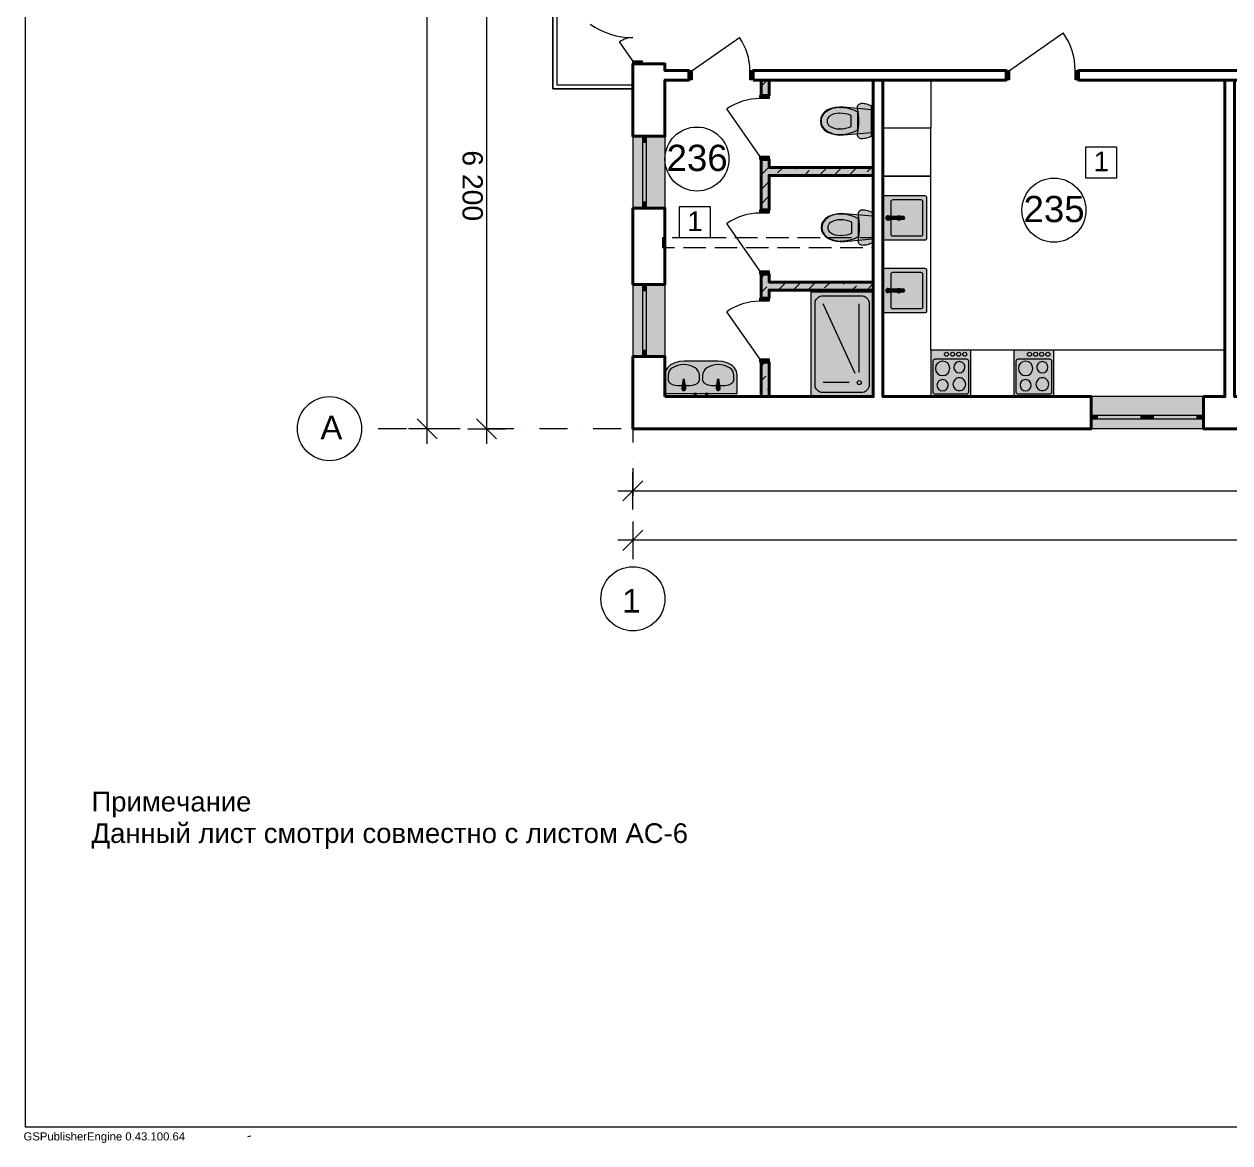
# Model space of a CAD drawing. Header units: millimetres. Extents: x 1372 to 666090, y 1285 to 31551.
# Drawn here: x 221394 to 236444, y 2954 to 16915 of the extents above; entities that cross this region are included whole.
import ezdxf

# ---------------------------------------------------------------- set-up
doc = ezdxf.new("R2010")
doc.units = ezdxf.units.MM
for name, color, linetype in [('PDF _2D-чертеж - Общий', 7, 'Continuous'), ('PDF _Аннотация - Общий', 7, 'Continuous'), ('PDF _Геометрия', 7, 'Continuous'), ('PDF _Интерьер - Мебель', 7, 'Continuous'), ('PDF _Конструктив - Стены Несущие', 7, 'Continuous'), ('PDF _Размер - Общий', 7, 'Continuous'), ('PDF _Слой ArchiCAD', 7, 'Continuous'), ('PDF _Текст', 7, 'Continuous')]:
    doc.layers.add(name, color=color, linetype=linetype)
doc.styles.add('PDF Arial', font='arial.ttf')

msp = doc.modelspace()

# ---------------------------------------------------------------- hatches: boundary and pattern name
at = {"layer": 'PDF _Интерьер - Мебель', "true_color": 0xffffff, "transparency": 33554559}
for points in [[(231519.4, 15875.2), (231570.7, 15880.7), (231622.4, 15879.1), (231972.8, 15846.8), (231972.8, 15564.8), (231622.4, 15532.4), (231570.7, 15530.9), (231519.4, 15536.4), (231469.6, 15548.8), (231422.7, 15567.8), (231385.5, 15593.4), (231357, 15626.4), (231339, 15664.7), (231332.8, 15705.8), (231339, 15746.8), (231357, 15785.1), (231385.5, 15818.2), (231422.7, 15843.8), (231469.6, 15862.8)], [(231972.8, 15892.6), (231972.8, 15519), (231957.7, 15511.9), (231942.2, 15505.7), (231926.4, 15500.4), (231910.4, 15496.1), (231894, 15492.7), (231877.6, 15490.2), (231861, 15488.8), (231844.3, 15488.3), (231832.8, 15489.6), (231821.8, 15493.4), (231811.9, 15499.5), (231803.6, 15507.6), (231797.3, 15517.3), (231793.3, 15528.2), (231791.8, 15539.7), (231792.8, 15551.3), (231799.6, 15589.6), (231804.5, 15628.1), (231807.4, 15666.9), (231808.4, 15705.8), (231807.4, 15744.7), (231804.5, 15783.4), (231799.6, 15822), (231792.8, 15860.3), (231791.8, 15871.8), (231793.3, 15883.4), (231797.3, 15894.2), (231803.6, 15904), (231811.9, 15912.1), (231821.8, 15918.2), (231832.8, 15922), (231844.3, 15923.3), (231861, 15922.8), (231877.6, 15921.3), (231894, 15918.9), (231910.4, 15915.5), (231926.4, 15911.1), (231942.2, 15905.9), (231957.7, 15899.7)], [(232112.8, 14242), (232112.8, 14752), (232118.6, 14766.1), (232132.8, 14772), (232642.8, 14772), (232656.9, 14766.1), (232662.8, 14752), (232662.8, 14242), (232656.9, 14227.8), (232642.8, 14222), (232132.8, 14222), (232118.6, 14227.8)], [(231529.4, 14545.6), (231580.7, 14551.1), (231632.4, 14549.5), (231982.8, 14517.1), (231982.8, 14235.2), (231632.4, 14202.8), (231580.7, 14201.3), (231529.4, 14206.7), (231479.6, 14219.2), (231432.7, 14238.2), (231395.5, 14263.8), (231367, 14296.8), (231349, 14335.1), (231342.8, 14376.2), (231349, 14417.2), (231367, 14455.5), (231395.5, 14488.6), (231432.7, 14514.2), (231479.6, 14533.2)], [(231982.8, 14562.9), (231982.8, 14189.4), (231967.7, 14182.3), (231952.2, 14176.1), (231936.4, 14170.8), (231920.4, 14166.5), (231904, 14163.1), (231887.6, 14160.6), (231871, 14159.2), (231854.3, 14158.7), (231842.8, 14160), (231831.8, 14163.7), (231821.9, 14169.8), (231813.6, 14178), (231807.3, 14187.7), (231803.3, 14198.6), (231801.8, 14210.1), (231802.8, 14221.7), (231809.6, 14260), (231814.5, 14298.5), (231817.4, 14337.3), (231818.4, 14376.2), (231817.4, 14415), (231814.5, 14453.8), (231809.6, 14492.4), (231802.8, 14530.7), (231801.8, 14542.2), (231803.3, 14553.7), (231807.3, 14564.6), (231813.6, 14574.4), (231821.9, 14582.5), (231831.8, 14588.6), (231842.8, 14592.4), (231854.3, 14593.7), (231871, 14593.2), (231887.6, 14591.7), (231904, 14589.3), (231920.4, 14585.9), (231936.4, 14581.5), (231952.2, 14576.2), (231967.7, 14570)], [(232180.8, 14523), (232239.6, 14506.8), (232245.5, 14503.4), (232247.8, 14497), (232245.5, 14490.6), (232239.6, 14487.1), (232180.8, 14471), (232159.2, 14476.7), (232149.8, 14497), (232159.2, 14517.2)], [(232217.2, 14513), (232375.8, 14513), (232380.1, 14511.4), (232385.8, 14497), (232380.1, 14482.7), (232375.8, 14481.1), (232217.6, 14481.1), (232239.6, 14487.1), (232245.5, 14490.6), (232247.8, 14497), (232245.5, 14503.4), (232239.6, 14506.8)], [(232112.8, 13335.2), (232112.8, 13845.2), (232118.6, 13859.4), (232132.8, 13865.2), (232642.8, 13865.2), (232656.9, 13859.4), (232662.8, 13845.2), (232662.8, 13335.2), (232656.9, 13321.1), (232642.8, 13315.2), (232132.8, 13315.2), (232118.6, 13321.1)], [(232180.8, 13616.2), (232239.6, 13600.1), (232245.5, 13596.6), (232247.8, 13590.2), (232245.5, 13583.8), (232239.6, 13580.4), (232180.8, 13564.2), (232159.2, 13570), (232149.8, 13590.2), (232159.2, 13610.4)], [(232217.2, 13606.2), (232375.8, 13606.2), (232380.1, 13604.6), (232385.8, 13590.3), (232380.1, 13575.9), (232375.8, 13574.3), (232217.6, 13574.3), (232239.6, 13580.4), (232245.5, 13583.8), (232247.8, 13590.2), (232245.5, 13596.6), (232239.6, 13600.1)], [(230292.8, 12532.2), (230292.8, 12304.6), (229392.8, 12304.6), (229392.8, 12532.2), (229392.8, 12532.2), (229395, 12557.9), (229401.4, 12582.8), (229411.8, 12606.4), (229426, 12627.8), (229443.6, 12646.5), (229464, 12661.9), (229464, 12661.9), (229517.3, 12688.9), (229574.6, 12705.4), (229633.8, 12711), (230051.7, 12711), (230051.7, 12711), (230111, 12705.4), (230168.2, 12688.9), (230221.5, 12661.9), (230221.5, 12661.9), (230242, 12646.5), (230259.5, 12627.8), (230273.8, 12606.4), (230284.2, 12582.9), (230290.6, 12557.9)], [(229602.8, 12367.5), (229606.8, 12409.5), (229610.1, 12419), (229616.7, 12471.9), (229620.4, 12478.9), (229627.8, 12481.7), (229635.2, 12478.9), (229638.9, 12471.9), (229645.6, 12419), (229648.8, 12409.5), (229652.8, 12367.5), (229645.5, 12349.8), (229627.8, 12342.5), (229610.2, 12349.8)], [(230032.7, 12367.5), (230036.7, 12409.5), (230040, 12419), (230046.6, 12471.9), (230050.3, 12478.9), (230057.7, 12481.7), (230065.1, 12478.9), (230068.8, 12471.9), (230075.5, 12419), (230078.7, 12409.5), (230082.7, 12367.5), (230075.4, 12349.8), (230057.7, 12342.5), (230040, 12349.8)]]:
    msp.add_hatch(color=7, dxfattribs=at).paths.add_polyline_path(points)
at = {"layer": 'PDF _Конструктив - Стены Несущие', "true_color": 0xffffff, "transparency": 33554559}
for points in [[(228992.8, 14616.6), (228992.8, 15516.6), (229112.8, 15516.6), (229162.8, 15516.6), (229392.8, 15516.6), (229392.8, 14616.6), (229162.8, 14616.6), (229112.8, 14616.6)], [(228992.8, 12766.6), (228992.8, 13666.6), (229112.8, 13666.6), (229162.8, 13666.6), (229392.8, 13666.6), (229392.8, 12766.6), (229162.8, 12766.6), (229112.8, 12766.6)], [(234712.8, 11866.6), (234712.8, 11986.6), (234712.8, 12036.6), (234712.8, 12266.6), (236112.8, 12266.6), (236112.8, 12036.6), (236112.8, 11986.6), (236112.8, 11866.6)]]:
    msp.add_hatch(color=7, dxfattribs=at).paths.add_polyline_path(points)

# ---------------------------------------------------------------- linework, layer by layer
at = {"layer": 'PDF _2D-чертеж - Общий', "lineweight": 20}
msp.add_lwpolyline([(239936.8, 3151.1), (239912.5, 3151.1), (221412.6, 3151.1), (221412.6, 31551), (239912.5, 31551), (239936.8, 31551)], dxfattribs=at)
at = {"layer": 'PDF _Аннотация - Общий', "lineweight": 20}
for points in [[(228082.8, 22254.5), (227992.8, 22254.5), (227992.8, 19057.4), (228992.8, 19057.4), (227992.8, 19057.4), (227992.8, 16107.5), (228992.8, 16107.5), (228992.8, 16157.5)], [(236382.8, 12846.6), (232712.7, 12846.6), (232712.7, 15016.6), (232112.8, 15016.6), (232712.7, 15016.6), (232712.7, 15616.6), (232112.8, 15616.6), (232112.8, 15016.6)], [(228992.8, 15397), (228992.8, 15044.3)], [(228992.8, 14867.9), (228992.8, 14867.9)], [(228992.8, 14726.8), (228992.8, 14374)], [(228992.8, 14197.6), (228992.8, 14197.6)], [(229374.3, 14246.6), (229362.8, 14246.6), (229362.8, 14126.6), (229513.6, 14126.6)], [(229765.4, 14246.6), (229483.2, 14246.6)], [(230156.7, 14246.6), (229874.4, 14246.6)], [(230547.9, 14246.6), (230265.7, 14246.6)], [(230939.1, 14246.6), (230656.9, 14246.6)], [(231330.3, 14246.6), (231048.1, 14246.6)], [(231721.6, 14246.6), (231439.3, 14246.6)], [(231969.9, 14126.6), (231992.8, 14126.6), (231992.8, 14246.6), (231830.6, 14246.6)], [(228992.8, 14056.5), (228992.8, 13703.7)], [(229622.6, 14126.6), (229904.8, 14126.6)], [(230013.8, 14126.6), (230296, 14126.6)], [(230405, 14126.6), (230687.2, 14126.6)], [(230796.2, 14126.6), (231078.4, 14126.6)], [(231187.4, 14126.6), (231469.7, 14126.6)], [(231578.7, 14126.6), (231860.9, 14126.6)], [(228992.8, 13527.3), (228992.8, 13527.3)], [(228992.8, 13386.2), (228992.8, 13033.4)], [(228992.8, 12857), (228992.8, 12857)], [(228992.8, 12715.9), (228992.8, 12363.2)], [(228992.8, 12186.8), (228992.8, 12186.8)], [(228992.8, 12045.7), (228992.8, 11692.9)], [(225638.3, 11866.6), (225638.3, 11866.6)], [(226167.4, 11866.6), (225814.6, 11866.6)], [(226308.5, 11866.6), (226308.5, 11866.6)], [(226837.7, 11866.6), (226484.9, 11866.6)], [(226978.8, 11866.6), (226978.8, 11866.6)], [(227508, 11866.6), (227155.2, 11866.6)], [(227649.1, 11866.6), (227649.1, 11866.6)], [(228178.2, 11866.6), (227825.5, 11866.6)], [(228319.4, 11866.6), (228319.4, 11866.6)], [(228848.5, 11866.6), (228495.7, 11866.6)], [(228989.6, 11866.6), (228989.6, 11866.6)], [(229518.8, 11866.6), (229166, 11866.6)], [(229659.9, 11866.6), (229659.9, 11866.6)], [(230189, 11866.6), (229836.3, 11866.6)], [(230330.1, 11866.6), (230330.1, 11866.6)], [(230859.3, 11866.6), (230506.5, 11866.6)], [(228992.8, 11516.5), (228992.8, 11516.5)], [(228992.8, 11375.4), (228992.8, 11022.6)], [(228992.8, 10846.2), (228992.8, 10846.2)], [(228992.8, 10705.1), (228992.8, 10352.3)], [(228992.8, 10175.9), (228992.8, 10175.9)]]:
    msp.add_lwpolyline(points, dxfattribs=at)
for points in [[(228042.8, 22254.5), (228042.8, 16157.5), (228992.8, 16157.5), (228992.8, 16107.5), (227992.8, 16107.5), (227992.8, 22254.5)], [(232712.7, 15616.6), (232112.8, 15616.6), (232112.8, 16216.6), (232712.7, 16216.6)]]:
    msp.add_lwpolyline(points, close=True, dxfattribs=at)
for centre in [(225206.2, 11866.6), (228992.8, 9743.9)]:
    msp.add_circle(centre, 400, dxfattribs=at)
at = {"layer": 'PDF _Геометрия', "lineweight": 9}
msp.add_lwpolyline([(224186.1, 3033.9), (224225.3, 3041.8)], dxfattribs=at)
at = {"layer": 'PDF _Интерьер - Мебель', "lineweight": 0}
for points in [[(231469.6, 15862.8), (231422.7, 15843.8), (231385.5, 15818.2), (231357, 15785.1), (231339, 15746.8), (231332.8, 15705.8), (231339, 15664.7), (231357, 15626.4), (231385.5, 15593.4), (231422.7, 15567.8), (231469.6, 15548.8), (231519.4, 15536.4), (231570.7, 15530.9), (231622.4, 15532.4), (231972.8, 15564.8), (231972.8, 15846.8), (231622.4, 15879.1), (231570.7, 15880.7), (231519.4, 15875.2)], [(231957.7, 15899.7), (231942.2, 15905.9), (231926.4, 15911.1), (231910.4, 15915.5), (231894, 15918.9), (231877.6, 15921.3), (231861, 15922.8), (231844.3, 15923.3), (231832.8, 15922), (231821.8, 15918.2), (231811.9, 15912.1), (231803.6, 15904), (231797.3, 15894.2), (231793.3, 15883.4), (231791.8, 15871.8), (231792.8, 15860.3), (231799.6, 15822), (231804.5, 15783.4), (231807.4, 15744.7), (231808.4, 15705.8), (231807.4, 15666.9), (231804.5, 15628.1), (231799.6, 15589.6), (231792.8, 15551.3), (231791.8, 15539.7), (231793.3, 15528.2), (231797.3, 15517.3), (231803.6, 15507.6), (231811.9, 15499.5), (231821.8, 15493.4), (231832.8, 15489.6), (231844.3, 15488.3), (231861, 15488.8), (231877.6, 15490.2), (231894, 15492.7), (231910.4, 15496.1), (231926.4, 15500.4), (231942.2, 15505.7), (231957.7, 15511.9), (231972.8, 15519), (231972.8, 15892.6)], [(231992.8, 15694.5), (231992.8, 15705.8), (231992.8, 15717.1), (231992.8, 15721.8), (231972.8, 15721.8), (231972.8, 15717.1), (231972.8, 15705.8), (231972.8, 15694.5), (231972.8, 15689.8), (231972.8, 15665.5), (231972.8, 15648.8), (231992.8, 15648.8), (231992.8, 15665.5), (231992.8, 15689.8)], [(231479.6, 14533.2), (231432.7, 14514.2), (231395.5, 14488.6), (231367, 14455.5), (231349, 14417.2), (231342.8, 14376.2), (231349, 14335.1), (231367, 14296.8), (231395.5, 14263.8), (231432.7, 14238.2), (231479.6, 14219.2), (231529.4, 14206.8), (231580.7, 14201.3), (231632.4, 14202.8), (231982.8, 14235.2), (231982.8, 14517.1), (231632.4, 14549.5), (231580.7, 14551.1), (231529.4, 14545.6)], [(231967.7, 14570), (231952.2, 14576.2), (231936.4, 14581.5), (231920.4, 14585.9), (231904, 14589.3), (231887.6, 14591.7), (231871, 14593.2), (231854.3, 14593.7), (231842.8, 14592.4), (231831.8, 14588.6), (231821.9, 14582.5), (231813.6, 14574.4), (231807.3, 14564.6), (231803.3, 14553.7), (231801.8, 14542.2), (231802.8, 14530.7), (231809.6, 14492.4), (231814.5, 14453.8), (231817.4, 14415), (231818.4, 14376.2), (231817.4, 14337.3), (231814.5, 14298.5), (231809.6, 14260), (231802.8, 14221.7), (231801.8, 14210.1), (231803.3, 14198.6), (231807.3, 14187.7), (231813.6, 14178), (231821.9, 14169.8), (231831.8, 14163.7), (231842.8, 14160), (231854.3, 14158.7), (231871, 14159.2), (231887.6, 14160.6), (231904, 14163.1), (231920.4, 14166.5), (231936.4, 14170.8), (231952.2, 14176.1), (231967.7, 14182.3), (231982.8, 14189.4), (231982.8, 14562.9)], [(232002.8, 14364.9), (232002.8, 14376.2), (232002.8, 14387.5), (232002.8, 14392.2), (231982.8, 14392.2), (231982.8, 14387.5), (231982.8, 14376.2), (231982.8, 14364.9), (231982.8, 14360.2), (231982.8, 14335.9), (231982.8, 14319.2), (232002.8, 14319.2), (232002.8, 14335.9), (232002.8, 14360.2)], [(231216.2, 12266.6), (231216.2, 13576.6), (231992.8, 13576.6), (231992.8, 12266.6)], [(232711.3, 12846.6), (232711.3, 12266.6), (233211.3, 12266.6), (233211.3, 12846.6)], [(233747.8, 12846.6), (233747.8, 12266.6), (234247.8, 12266.6), (234247.8, 12846.6)], [(230290.6, 12557.9), (230284.2, 12582.9), (230273.8, 12606.4), (230259.5, 12627.8), (230242, 12646.5), (230221.5, 12661.9), (230168.2, 12688.9), (230111, 12705.4), (230051.7, 12711), (229633.8, 12711), (229574.6, 12705.4), (229517.3, 12688.9), (229464, 12661.9), (229443.6, 12646.5), (229426, 12627.8), (229411.8, 12606.4), (229401.4, 12582.8), (229395, 12557.9), (229392.8, 12532.2), (229392.8, 12532.2), (229392.8, 12304.6), (230292.8, 12304.6), (230292.8, 12532.2)], [(229759.3, 12304.6), (229759.3, 12284.6), (229786.3, 12284.6), (229786.3, 12304.6)], [(229899.3, 12304.6), (229899.3, 12284.6), (229926.3, 12284.6), (229926.3, 12304.6)]]:
    msp.add_lwpolyline(points, close=True, dxfattribs=at)
for points in [[(231574.8, 15872.9, 0.015722), (231560.5, 15873.3, 0.2141675), (231368.2, 15786.9, 0.1580565), (231341.5, 15705.8, 0.1583312), (231368.2, 15624.7, 0.214492), (231560.5, 15538.3, 0.015722), (231574.8, 15538.7, 0.0074993), (231584.8, 15538.5, 0.1332925), (231799.7, 15596.8), (231799.7, 15705.8), (231799.7, 15814.7, 0.1332925), (231584.8, 15873.1)], [(231570.5, 15803.6, 0.1401786), (231447.4, 15767.9, 0.2342846), (231415.7, 15705.8, 0.2342846), (231447.4, 15643.7, 0.1407406), (231570.5, 15608)], [(231575.1, 15607.9, 0.1012357), (231717.2, 15637), (231717.2, 15705.8), (231717.2, 15774.5, 0.1012497), (231575.1, 15803.6)], [(231580.5, 14474, 0.1401786), (231457.4, 14438.2, 0.2350746), (231425.7, 14376.2, 0.2342846), (231457.4, 14314.1, 0.1407406), (231580.5, 14278.4)], [(231585.1, 14278.3, 0.1007433), (231727.2, 14307.4), (231727.2, 14376.2), (231727.2, 14444.9, 0.1012497), (231585.1, 14474)], [(232176.2, 14523.4, 0.4147727), (232149.8, 14497, 0.4147727), (232176.2, 14470.6)], [(232180.8, 14471), (232239.6, 14487.1), (232217.6, 14481.1), (232375.8, 14481.1, 0.1760126), (232380.1, 14482.7, 0.1881809), (232385.8, 14497, 0.1888389), (232380.1, 14511.4, 0.1760126), (232375.8, 14513), (232217.2, 14513), (232239.6, 14506.8), (232180.8, 14523)], [(232176.2, 13616.6, 0.4147727), (232149.8, 13590.2, 0.4147727), (232176.2, 13563.8)], [(232380.1, 13575.9, 0.1888389), (232385.8, 13590.3, 0.1881809), (232380.1, 13604.6, 0.1760126), (232375.8, 13606.2), (232217.2, 13606.2), (232239.6, 13600.1), (232180.8, 13616.2)], [(229822.7, 12486.7), (229822.7, 12532.2, 0.2571896), (229770.4, 12627.4, 0.1369319), (229627.8, 12667.1, 0.1370208), (229485.2, 12627.3, 0.2571896), (229433, 12532.2), (229433, 12486.7)], [(230252.6, 12486.7), (230252.6, 12532.2, 0.2575227), (230200.3, 12627.4, 0.1369319), (230057.7, 12667.1, 0.1370208), (229915.1, 12627.3, 0.2571896), (229862.9, 12532.2), (229862.9, 12486.7)], [(229606.8, 12409.5), (229602.8, 12367.5, 0.414), (229627.8, 12342.5, 0.414), (229652.8, 12367.5), (229648.8, 12409.5, 0.1182954), (229645.6, 12419), (229638.9, 12471.9, 0.3802523), (229627.8, 12481.7, 0.3768994), (229616.7, 12471.9), (229610.1, 12419, -0.2526653), (229627.8, 12428.7, -0.2533463), (229645.6, 12419)], [(230036.7, 12409.5), (230032.7, 12367.5, 0.414), (230057.7, 12342.5, 0.414), (230082.7, 12367.5), (230078.7, 12409.5, 0.1182954), (230075.5, 12419), (230068.8, 12471.9, 0.3802523), (230057.7, 12481.7, 0.3768994), (230046.6, 12471.9), (230040, 12419, -0.2526653), (230057.7, 12428.7, -0.2533463), (230075.5, 12419)]]:
    msp.add_lwpolyline(points, format="xyb", dxfattribs=at)
for points in [[(231570.5, 15803.5), (231570.5, 15803.5)], [(231574.8, 15872.8), (231574.8, 15872.8)], [(231341.4, 15705.8), (231341.4, 15705.8)], [(231368.2, 15786.9), (231368.2, 15786.9)], [(231415.7, 15705.8), (231415.7, 15705.8)], [(231447.4, 15767.9), (231447.4, 15767.9)], [(231992.8, 15721.8), (231992.8, 15746.1), (231992.8, 15762.8), (231972.8, 15762.8), (231972.8, 15746.1), (231972.8, 15721.8)], [(231972.8, 15689.8), (231992.8, 15689.8)], [(231368.2, 15624.7), (231368.2, 15624.7)], [(231447.4, 15643.7), (231447.4, 15643.7)], [(231570.5, 15608.1), (231570.5, 15608.1)], [(231574.8, 15538.7), (231574.8, 15538.7)], [(231717.2, 15637), (231717.2, 15637)], [(231799.7, 15596.8), (231799.7, 15596.8)], [(231378.2, 14457.3), (231378.2, 14457.3)], [(231580.5, 14473.9), (231580.5, 14473.9)], [(231584.8, 14543.2), (231584.8, 14543.2)], [(232180.8, 14471), (232180.8, 14471)], [(232239.6, 14506.8), (232239.6, 14506.8)], [(232239.6, 14487.1), (232239.6, 14487.1)], [(232375.8, 14513), (232375.8, 14513)], [(232380.1, 14511.4), (232380.1, 14511.4)], [(232380.1, 14482.7), (232380.1, 14482.7)], [(231351.4, 14376.2), (231351.4, 14376.2)], [(231425.7, 14376.2), (231425.7, 14376.2)], [(231457.4, 14438.2), (231457.4, 14438.2)], [(231457.4, 14314.1), (231457.4, 14314.1)], [(231727.2, 14307.4), (231727.2, 14307.4)], [(232002.8, 14392.2), (232002.8, 14416.5), (232002.8, 14433.2), (231982.8, 14433.2), (231982.8, 14416.5), (231982.8, 14392.2)], [(231982.8, 14360.2), (232002.8, 14360.2)], [(231378.2, 14295.1), (231378.2, 14295.1)], [(231580.5, 14278.5), (231580.5, 14278.5)], [(231584.8, 14209.1), (231584.8, 14209.1)], [(231809.7, 14267.2), (231809.7, 14267.2)], [(232612.8, 14292), (232612.8, 14292)], [(232662.8, 14242), (232662.8, 14242)], [(232180.8, 13564.2), (232239.6, 13580.4), (232217.6, 13574.3), (232375.8, 13574.3)], [(232180.8, 13564.2), (232180.8, 13564.2)], [(232239.6, 13600.1), (232239.6, 13600.1)], [(232239.6, 13580.4), (232239.6, 13580.4)], [(232375.8, 13606.2), (232375.8, 13606.2)], [(232380.1, 13604.6), (232380.1, 13604.6)], [(232380.1, 13575.9), (232380.1, 13575.9)], [(231767, 12555.9), (231366.2, 13426.6)], [(231817.8, 12566.6), (231817.8, 13426.6)], [(232612.8, 13385.2), (232612.8, 13385.2)], [(232662.8, 13335.2), (232662.8, 13335.2)], [(229464, 12661.9), (229464, 12661.9)], [(230051.7, 12711), (230051.7, 12711)], [(230221.5, 12661.9), (230221.5, 12661.9)], [(232766.3, 12736.6), (232766.3, 12736.6)], [(233181.3, 12711.6), (233181.3, 12711.6)], [(233802.8, 12736.6), (233802.8, 12736.6)], [(234217.8, 12711.6), (234217.8, 12711.6)], [(229711.8, 12402.5), (229543.8, 12402.5)], [(229606.8, 12409.5), (229606.8, 12409.5)], [(229616.7, 12471.9), (229616.7, 12471.9)], [(229645.6, 12419), (229645.6, 12419)], [(229652.8, 12367.5), (229652.8, 12367.5)], [(230141.7, 12402.5), (229973.8, 12402.5)], [(230036.7, 12409.5), (230036.7, 12409.5)], [(230046.6, 12471.9), (230046.6, 12471.9)], [(230075.5, 12419), (230075.5, 12419)], [(230082.7, 12367.5), (230082.7, 12367.5)], [(231692.8, 12441.6), (231366.2, 12441.6)], [(232741.3, 12321.6), (232741.3, 12321.6)], [(233156.3, 12296.6), (233156.3, 12296.6)], [(233777.8, 12321.6), (233777.8, 12321.6)], [(234192.8, 12296.6), (234192.8, 12296.6)]]:
    msp.add_lwpolyline(points, dxfattribs=at)
for points in [[(232132.8, 14772, 0.4143762), (232112.8, 14752), (232112.8, 14242, 0.41625), (232132.8, 14222), (232642.8, 14222, 0.4143762), (232662.8, 14242), (232662.8, 14752, 0.4125), (232642.8, 14772)], [(232232.8, 14722, 0.4143762), (232212.8, 14702), (232212.8, 14292, 0.41625), (232232.8, 14272), (232592.8, 14272, 0.4143762), (232612.8, 14292), (232612.8, 14702, 0.4125), (232592.8, 14722)], [(231570.5, 14208.7, 0.015722), (231584.8, 14209, 0.0074993), (231594.8, 14208.9, 0.1332925), (231809.7, 14267.2), (231809.7, 14376.2), (231809.8, 14485.2, 0.1329675), (231594.8, 14543.5, 0.007497), (231584.8, 14543.3, 0.015722), (231570.5, 14543.7, 0.2144502), (231378.2, 14457.2, 0.1582324), (231351.5, 14376.2, 0.1583312), (231378.2, 14295.1, 0.214492)], [(232239.6, 14487.1, 0.3600528), (232247.8, 14497, 0.3622335), (232239.6, 14506.8, -0.3622335), (232247.8, 14497, -0.3600528)], [(232132.8, 13865.2, 0.41625), (232112.8, 13845.2), (232112.8, 13335.2, 0.4143762), (232132.8, 13315.2), (232642.8, 13315.2, 0.4125), (232662.8, 13335.2), (232662.8, 13845.2, 0.4143762), (232642.8, 13865.2)], [(232232.8, 13815.2, 0.41625), (232212.8, 13795.2), (232212.8, 13385.2, 0.4143762), (232232.8, 13365.2), (232592.8, 13365.2, 0.4125), (232612.8, 13385.2), (232612.8, 13795.2, 0.4143762), (232592.8, 13815.2)], [(232239.6, 13580.4, 0.3622335), (232247.8, 13590.2, 0.3600528), (232239.6, 13600.1, -0.3600528), (232247.8, 13590.2, -0.3622335)], [(231266.2, 13426.6, -0.414375), (231366.2, 13526.6), (231842.8, 13526.6, -0.414375), (231942.8, 13426.6), (231942.8, 12416.6, -0.414), (231842.8, 12316.6), (231366.2, 12316.6, -0.414), (231266.2, 12416.6)], [(233156.3, 12736.6, -0.414), (233181.3, 12711.6), (233181.3, 12321.6, -0.414), (233156.3, 12296.6), (232766.3, 12296.6, -0.414), (232741.3, 12321.6), (232741.3, 12711.6, -0.414), (232766.3, 12736.6)], [(232948.3, 12619.6, 0.4141667), (232858.3, 12709.6, 0.4141667), (232768.3, 12619.6, 0.4141667), (232858.3, 12529.6, 0.4141667)], [(233137.3, 12633.6, 0.4146429), (233067.3, 12703.6, 0.4141072), (232997.3, 12633.6, 0.4135714), (233067.3, 12563.6, 0.4141072)], [(234192.8, 12736.6, -0.414), (234217.8, 12711.6), (234217.8, 12321.6, -0.414), (234192.8, 12296.6), (233802.8, 12296.6, -0.414), (233777.8, 12321.6), (233777.8, 12711.6, -0.414), (233802.8, 12736.6)], [(233984.8, 12619.6, 0.4141667), (233894.8, 12709.6, 0.4141667), (233804.8, 12619.6, 0.4141667), (233894.8, 12529.6, 0.4141667)], [(234173.8, 12633.6, 0.4141072), (234103.8, 12703.6, 0.4146429), (234033.8, 12633.6, 0.4141072), (234103.8, 12563.6, 0.4135714)], [(233147.3, 12421.6, 0.414375), (233067.3, 12501.6, 0.414375), (232987.3, 12421.6, 0.414375), (233067.3, 12341.6, 0.414375)], [(234183.8, 12421.6, 0.414375), (234103.8, 12501.6, 0.414375), (234023.8, 12421.6, 0.414375), (234103.8, 12341.6, 0.414375)], [(229641.4, 12407.3), (229641.4, 12392.4), (229614.2, 12392.4), (229614.2, 12407.3, -0.4136029), (229627.8, 12420.9, -0.4136029)], [(230071.3, 12407.3), (230071.3, 12392.4), (230044.1, 12392.4), (230044.1, 12407.3, -0.4136029), (230057.7, 12420.9, -0.4136029)], [(232928.3, 12408.6, 0.4146429), (232858.3, 12478.6, 0.4141072), (232788.3, 12408.6, 0.4135714), (232858.3, 12338.6, 0.4141072)], [(233964.8, 12408.6, 0.4141072), (233894.8, 12478.6, 0.4146429), (233824.8, 12408.6, 0.4141072), (233894.8, 12338.6, 0.4135714)]]:
    msp.add_lwpolyline(points, format="xyb", close=True, dxfattribs=at)
at = {"layer": 'PDF _Интерьер - Мебель', "lineweight": 20}
for centre in [(229792.4, 15231.9), (234247.8, 14593.7)]:
    msp.add_circle(centre, 399.6, dxfattribs=at)
at = {"layer": 'PDF _Интерьер - Мебель', "lineweight": 0}
for centre, radius in [((232312.7, 14496.9), 30.1), ((232312.8, 13590.1), 30), ((232906.6, 12795.9), 25.3), ((232982.8, 12795.9), 25.3), ((233059, 12795.9), 25.3), ((233135.2, 12795.9), 25.3), ((233943.1, 12795.8), 25.4), ((234019.3, 12795.8), 25.4), ((234095.5, 12795.8), 25.4), ((234171.7, 12795.8), 25.4), ((231817.8, 12441.6), 25)]:
    msp.add_circle(centre, radius, dxfattribs=at)
for points in [[(231570.5, 15803.6), (231572, 15803.6), (231573.6, 15803.6), (231575.1, 15803.6)], [(231574.8, 15873), (231578.1, 15873), (231581.5, 15873.1), (231584.8, 15873.1)], [(231575.1, 15607.9), (231573.6, 15607.9), (231572, 15607.9), (231570.5, 15608)], [(231580.5, 14474), (231582, 14474), (231583.6, 14474), (231585.1, 14474)], [(232176.2, 14523.4), (232177.7, 14523.4), (232179.3, 14523.2), (232180.8, 14523)], [(232180.8, 14471), (232179.3, 14470.7), (232177.7, 14470.6), (232176.2, 14470.6)], [(231585.1, 14278.3), (231583.6, 14278.3), (231582, 14278.3), (231580.5, 14278.3)], [(232176.2, 13616.6), (232177.7, 13616.6), (232179.3, 13616.5), (232180.8, 13616.2)], [(232180.8, 13564.2), (232179.3, 13563.9), (232177.7, 13563.8), (232176.2, 13563.8)], [(232380.1, 13575.9), (232378.9, 13574.9), (232377.4, 13574.4), (232375.8, 13574.3)], [(229543.8, 12402.5), (229482.6, 12402.5), (229433, 12440.2), (229433, 12486.7)], [(229606.8, 12409.5), (229607.1, 12412.9), (229608.3, 12416.1), (229610.1, 12419)], [(229822.7, 12486.7), (229822.7, 12440.2), (229773, 12402.5), (229711.8, 12402.5)], [(229973.8, 12402.5), (229912.5, 12402.5), (229862.9, 12440.2), (229862.9, 12486.7)], [(230036.7, 12409.5), (230037, 12412.9), (230038.2, 12416.1), (230040, 12419)], [(230252.6, 12486.7), (230252.6, 12440.2), (230203, 12402.5), (230141.7, 12402.5)]]:
    msp.add_open_spline(points, degree=3, dxfattribs=at)
at = {"layer": 'PDF _Интерьер - Мебель', "color": 7, "lineweight": 0, "true_color": 0xffffff, "transparency": 33554559}
for points in [[(231972.8, 15762.8), (231992.8, 15762.8), (231972.8, 15746.1), (231992.8, 15746.1)], [(231972.8, 15746.1), (231992.8, 15746.1), (231972.8, 15721.8), (231992.8, 15721.8)], [(231972.8, 15721.8), (231992.8, 15721.8), (231972.8, 15717.1), (231992.8, 15717.1)], [(231972.8, 15717.1), (231992.8, 15717.1), (231972.8, 15705.8), (231992.8, 15705.8)], [(231972.8, 15705.8), (231992.8, 15705.8), (231972.8, 15694.5), (231992.8, 15694.5)], [(231972.8, 15694.5), (231992.8, 15694.5), (231972.8, 15689.8), (231992.8, 15689.8)], [(231992.8, 15689.8), (231992.8, 15665.5), (231972.8, 15689.8), (231972.8, 15665.5)], [(231972.8, 15665.5), (231992.8, 15665.5), (231972.8, 15648.8), (231992.8, 15648.8)], [(231982.8, 14433.2), (232002.8, 14433.2), (231982.8, 14416.5), (232002.8, 14416.5)], [(231982.8, 14416.5), (232002.8, 14416.5), (231982.8, 14392.2), (232002.8, 14392.2)], [(231982.8, 14392.2), (232002.8, 14392.2), (231982.8, 14387.5), (232002.8, 14387.5)], [(231982.8, 14387.5), (232002.8, 14387.5), (231982.8, 14376.2), (232002.8, 14376.2)], [(231982.8, 14376.2), (232002.8, 14376.2), (231982.8, 14364.9), (232002.8, 14364.9)], [(231982.8, 14364.9), (232002.8, 14364.9), (231982.8, 14360.2), (232002.8, 14360.2)], [(232002.8, 14360.2), (232002.8, 14335.9), (231982.8, 14360.2), (231982.8, 14335.9)], [(231982.8, 14335.9), (232002.8, 14335.9), (231982.8, 14319.2), (232002.8, 14319.2)], [(231216.2, 12266.6), (231216.2, 13576.6), (231992.8, 12266.6), (231992.8, 13576.6)], [(233211.3, 12266.6), (232711.3, 12266.6), (233211.3, 12846.6), (232711.3, 12846.6)], [(234247.8, 12266.6), (233747.8, 12266.6), (234247.8, 12846.6), (233747.8, 12846.6)], [(229786.3, 12304.6), (229786.3, 12284.6), (229759.3, 12304.6), (229759.3, 12284.6)], [(229926.3, 12304.6), (229926.3, 12284.6), (229899.3, 12304.6), (229899.3, 12284.6)]]:
    msp.add_solid(points, dxfattribs=at)
at = {"layer": 'PDF _Конструктив - Стены Несущие', "color": 7, "lineweight": 0, "true_color": 0xffffff}
msp.add_lwpolyline([(228458.2, 16915.5, 0.1540302), (228992.8, 16746.9, 0.1539243), (228827.6, 16694.8)], format="xyb", dxfattribs=at)
at = {"layer": 'PDF _Конструктив - Стены Несущие', "lineweight": 20}
for points in [[(229732.8, 16336.6), (230322.6, 16749.6)], [(233692.8, 16336.6), (234364.5, 16807)], [(228992.8, 16458.9), (228827.6, 16694.8)], [(230577.8, 15266.6), (230164.8, 15856.4)], [(228992.8, 15516.6), (228992.8, 14616.6)], [(229112.8, 15516.6), (229112.8, 15441.6), (229162.8, 15441.6), (229162.8, 15516.6)], [(229392.8, 15516.6), (229392.8, 14616.6)], [(229112.8, 15441.6), (229112.8, 14691.6)], [(229162.8, 14691.6), (229162.8, 15441.6)], [(229162.8, 14616.6), (229162.8, 14691.6), (229112.8, 14691.6), (229112.8, 14616.6)], [(230577.8, 13836.6), (230164.8, 14426.4)], [(228992.8, 13666.6), (228992.8, 12766.6)], [(229112.8, 13666.6), (229112.8, 13591.6), (229162.8, 13591.6), (229162.8, 13666.6)], [(229112.8, 13591.6), (229112.8, 12841.6)], [(229162.8, 12841.6), (229162.8, 13591.6)], [(229392.8, 13666.6), (229392.8, 12766.6)], [(230577.8, 12736.6), (230164.8, 13326.4)], [(229162.8, 12766.6), (229162.8, 12841.6), (229112.8, 12841.6), (229112.8, 12766.6)], [(236112.8, 12266.6), (234712.8, 12266.6)], [(234712.8, 12036.6), (234787.8, 12036.6), (234787.8, 11986.6), (234712.8, 11986.6)], [(234787.8, 12036.6), (235337.8, 12036.6)], [(235337.8, 11986.6), (234787.8, 11986.6)], [(235487.8, 12036.6), (236037.8, 12036.6)], [(236037.8, 11986.6), (235487.8, 11986.6)], [(236112.8, 11986.6), (236037.8, 11986.6), (236037.8, 12036.6), (236112.8, 12036.6)], [(236112.8, 11866.6), (234712.8, 11866.6)]]:
    msp.add_lwpolyline(points, dxfattribs=at)
for points in [[(228992.8, 16418.9), (228992.8, 16458.9), (229107.8, 16458.9), (229107.8, 16418.9)], [(229692.8, 16336.6), (229732.8, 16336.6), (229732.8, 16221.6), (229692.8, 16221.6)], [(230492.8, 16221.6), (230452.8, 16221.6), (230452.8, 16336.6), (230492.8, 16336.6)], [(233652.8, 16336.6), (233692.8, 16336.6), (233692.8, 16221.6), (233652.8, 16221.6)], [(234552.8, 16221.6), (234512.8, 16221.6), (234512.8, 16336.6), (234552.8, 16336.6)], [(230692.8, 16026.6), (230692.8, 15986.6), (230577.8, 15986.6), (230577.8, 16026.6)], [(230577.8, 15226.6), (230577.8, 15266.6), (230692.8, 15266.6), (230692.8, 15226.6)], [(230692.8, 14596.6), (230692.8, 14556.6), (230577.8, 14556.6), (230577.8, 14596.6)], [(230577.8, 13796.6), (230577.8, 13836.6), (230692.8, 13836.6), (230692.8, 13796.6)], [(230692.8, 13496.6), (230692.8, 13456.6), (230577.8, 13456.6), (230577.8, 13496.6)], [(230577.8, 12696.6), (230577.8, 12736.6), (230692.8, 12736.6), (230692.8, 12696.6)], [(235412.8, 12036.6), (235487.8, 12036.6), (235487.8, 11986.6), (235412.8, 11986.6), (235337.8, 11986.6), (235337.8, 12036.6)]]:
    msp.add_lwpolyline(points, close=True, dxfattribs=at)
at = {"layer": 'PDF _Конструктив - Стены Несущие', "lineweight": 40}
for points in [[(229107.8, 16418.9), (228992.8, 16418.9), (228992.8, 15516.6), (229112.8, 15516.6), (229162.8, 15516.6), (229392.8, 15516.6), (229392.8, 16216.6), (229692.8, 16216.6), (229692.8, 16221.6), (229692.8, 16336.6)], [(228992.8, 16418.9), (229107.8, 16418.9), (229392.8, 16418.9), (229392.8, 16336.6), (229692.8, 16336.6), (229692.8, 16221.6)], [(230492.8, 16336.6), (230492.8, 16221.6)], [(233652.8, 16336.6), (233652.8, 16221.6)], [(234552.8, 16336.6), (234552.8, 16221.6)], [(230692.8, 16026.6), (230592.8, 16026.6)], [(229112.8, 15516.6), (229162.8, 15516.6)], [(230692.8, 15226.6), (230592.8, 15226.6)], [(229112.8, 14616.6), (229162.8, 14616.6)], [(230692.8, 14596.6), (230592.8, 14596.6)], [(230692.8, 13796.6), (230592.8, 13796.6)], [(229112.8, 13666.6), (229162.8, 13666.6)], [(230692.8, 13496.6), (230592.8, 13496.6)], [(229112.8, 12766.6), (229162.8, 12766.6)], [(230692.8, 12696.6), (230592.8, 12696.6)], [(234712.8, 11986.6), (234712.8, 12036.6)], [(236112.8, 11986.6), (236112.8, 12036.6)]]:
    msp.add_lwpolyline(points, dxfattribs=at)
for points in [[(230492.8, 16216.6), (230492.8, 16221.6), (230492.8, 16336.6), (233652.8, 16336.6), (233652.8, 16221.6), (233652.8, 16216.6)], [(239452.8, 16216.6), (239452.8, 16221.6), (239452.8, 16336.6), (234552.8, 16336.6), (234552.8, 16221.6), (234552.8, 16216.6)], [(229392.8, 12266.6), (229392.8, 12766.6), (229162.8, 12766.6), (229112.8, 12766.6), (228992.8, 12766.6), (228992.8, 11866.6), (234712.8, 11866.6), (234712.8, 11986.6), (234712.8, 12036.6), (234712.8, 12266.6), (232112.8, 12266.6), (232112.8, 16216.6), (231992.8, 16216.6), (231992.8, 12266.6)], [(230592.8, 16216.6), (230692.8, 16216.6), (230692.8, 16026.6), (230592.8, 16026.6)], [(236112.8, 12266.6), (236112.8, 12036.6), (236112.8, 11986.6), (236112.8, 11866.6), (237052.8, 11866.6), (237052.8, 11986.6), (237052.8, 12036.6), (237052.8, 12266.6), (236502.8, 12266.6), (236502.8, 16216.6), (236382.8, 16216.6), (236382.8, 12266.6)], [(231992.4, 15126.6), (231992.4, 15026.6), (230692.8, 15026.6), (230692.8, 14596.6), (230592.8, 14596.6), (230592.8, 15226.6), (230692.8, 15226.6), (230692.8, 15126.6)], [(229112.8, 14616.6), (228992.8, 14616.6), (228992.8, 13666.6), (229112.8, 13666.6), (229162.8, 13666.6), (229392.8, 13666.6), (229392.8, 14616.6), (229162.8, 14616.6)], [(231992.4, 13696.6), (231992.4, 13596.6), (230692.8, 13596.6), (230692.8, 13496.6), (230592.8, 13496.6), (230592.8, 13796.6), (230692.8, 13796.6), (230692.8, 13696.6)], [(230692.8, 12696.6), (230592.8, 12696.6), (230592.8, 12266.7), (230692.8, 12266.7)]]:
    msp.add_lwpolyline(points, close=True, dxfattribs=at)
at = {"layer": 'PDF _Конструктив - Стены Несущие', "lineweight": 5}
for points in [[(230592.8, 16139.3), (230670.1, 16216.6)], [(230664, 16026.6), (230692.8, 16055.4)], [(230592.8, 15036.2), (230692.8, 15136.2)], [(230799, 15058.6), (230867.1, 15126.6)], [(231032.4, 15108.1), (231050.9, 15126.6)], [(231134.8, 15026.6), (231195, 15086.9)], [(231318.6, 15026.6), (231418.6, 15126.6)], [(231502.5, 15026.6), (231602.5, 15126.6)], [(231686.3, 15026.6), (231786.3, 15126.6)], [(231916.2, 15072.7), (231970.1, 15126.6)], [(230592.8, 14852.3), (230692.8, 14952.3)], [(230950.9, 15026.6), (230961.7, 15037.4)], [(230592.8, 14668.5), (230678.8, 14754.5)], [(230592.8, 13749.3), (230640.1, 13796.6)], [(230991.7, 13596.6), (231091.7, 13696.6)], [(231175.5, 13596.6), (231275.5, 13696.6)], [(231385.9, 13623.2), (231459.4, 13696.6)], [(231619.3, 13672.7), (231643.2, 13696.6)], [(230592.8, 13565.4), (230664.7, 13637.3)], [(230807.8, 13596.6), (230898, 13686.8)], [(231543.2, 13596.6), (231548.6, 13601.9)], [(231727.1, 13596.6), (231781.9, 13651.4)], [(231910.9, 13596.6), (231992.4, 13678.1)], [(230592.8, 12646.2), (230643.2, 12696.6)], [(230592.8, 12462.3), (230650.5, 12520.1)], [(230671.7, 12357.4), (230692.8, 12378.5)], [(230592.8, 12278.5), (230601, 12286.7)]]:
    msp.add_lwpolyline(points, dxfattribs=at)
at = {"layer": 'PDF _Конструктив - Стены Несущие', "color": 7, "lineweight": 0, "true_color": 0xffffff}
for centre, radius, start, end in [((229732.6, 16336.5), 720.3, 0.00329, 34.99207), ((233692.4, 16336.5), 820.4, 0.00564, 34.99069), ((230577.6, 15267), 719.5, 89.9848, 125.01056), ((230577.6, 13837), 719.5, 89.9848, 125.01056), ((230577.6, 12737), 719.5, 89.9848, 125.01056)]:
    msp.add_arc(centre, radius, start, end, dxfattribs=at)
at = {"layer": 'PDF _Конструктив - Стены Несущие', "color": 7, "lineweight": 0, "true_color": 0xffffff, "transparency": 33554559}
for points in [[(228992.8, 16418.9), (228992.8, 16458.9), (229107.8, 16418.9), (229107.8, 16458.9)], [(229692.8, 16336.6), (229732.8, 16336.6), (229692.8, 16221.6), (229732.8, 16221.6)], [(230492.8, 16221.6), (230452.8, 16221.6), (230492.8, 16336.6), (230452.8, 16336.6)], [(233652.8, 16336.6), (233692.8, 16336.6), (233652.8, 16221.6), (233692.8, 16221.6)], [(234552.8, 16221.6), (234512.8, 16221.6), (234552.8, 16336.6), (234512.8, 16336.6)], [(230692.8, 16216.6), (230692.8, 16026.6), (230592.8, 16216.6), (230592.8, 16026.6)], [(230692.8, 16026.6), (230692.8, 15986.6), (230577.8, 16026.6), (230577.8, 15986.6)], [(229112.8, 15516.6), (229162.8, 15516.6), (229112.8, 15441.6), (229162.8, 15441.6)], [(229112.8, 15441.6), (229162.8, 15441.6), (229112.8, 14691.6), (229162.8, 14691.6)], [(230577.8, 15226.6), (230577.8, 15266.6), (230692.8, 15226.6), (230692.8, 15266.6)], [(230592.8, 14596.6), (230592.8, 15226.6), (230692.8, 14596.6), (230692.8, 15226.6)], [(231992.4, 15126.6), (231992.4, 15026.6), (230692.8, 15126.6), (230692.8, 15026.6)], [(229162.8, 14616.6), (229112.8, 14616.6), (229162.8, 14691.6), (229112.8, 14691.6)], [(230692.8, 14596.6), (230692.8, 14556.6), (230577.8, 14596.6), (230577.8, 14556.6)], [(230577.8, 13796.6), (230577.8, 13836.6), (230692.8, 13796.6), (230692.8, 13836.6)], [(230592.8, 13496.6), (230592.8, 13796.6), (230692.8, 13496.6), (230692.8, 13796.6)], [(231992.4, 13696.6), (231992.4, 13596.6), (230692.8, 13696.6), (230692.8, 13596.6)], [(229112.8, 13666.6), (229162.8, 13666.6), (229112.8, 13591.6), (229162.8, 13591.6)], [(229112.8, 13591.6), (229162.8, 13591.6), (229112.8, 12841.6), (229162.8, 12841.6)], [(230692.8, 13496.6), (230692.8, 13456.6), (230577.8, 13496.6), (230577.8, 13456.6)], [(229162.8, 12766.6), (229112.8, 12766.6), (229162.8, 12841.6), (229112.8, 12841.6)], [(230577.8, 12696.6), (230577.8, 12736.6), (230692.8, 12696.6), (230692.8, 12736.6)], [(230592.8, 12266.7), (230592.8, 12696.6), (230692.8, 12266.7), (230692.8, 12696.6)], [(234712.8, 12036.6), (234787.8, 12036.6), (234712.8, 11986.6), (234787.8, 11986.6)], [(235337.8, 11986.6), (234787.8, 11986.6), (235337.8, 12036.6), (234787.8, 12036.6)], [(235412.8, 11986.6), (235337.8, 11986.6), (235412.8, 12036.6), (235337.8, 12036.6)], [(235412.8, 12036.6), (235487.8, 12036.6), (235412.8, 11986.6), (235487.8, 11986.6)], [(236037.8, 11986.6), (235487.8, 11986.6), (236037.8, 12036.6), (235487.8, 12036.6)], [(236112.8, 11986.6), (236037.8, 11986.6), (236112.8, 12036.6), (236037.8, 12036.6)]]:
    msp.add_solid(points, dxfattribs=at)
at = {"layer": 'PDF _Размер - Общий', "lineweight": 20}
for points in [[(226425, 11679.1), (226425, 11866.6), (226425, 24286.6), (226425, 24474.1)], [(227166.2, 24474.1), (227166.2, 24286.6), (227166.2, 18086.6), (227166.2, 11866.6), (227166.2, 11679.1)], [(226300, 11991.6), (226550, 11741.6)], [(227041.2, 11991.6), (227291.2, 11741.6)], [(226659.4, 11866.6), (226190.6, 11866.6)], [(226931.8, 11866.6), (227400.5, 11866.6)], [(228992.8, 10857.1), (228992.8, 11325.8)], [(229117.8, 11216.5), (228867.8, 10966.5)], [(228805.3, 11091.5), (228992.8, 11091.5), (239936.8, 11091.5)], [(228992.8, 10708), (228992.8, 10239.3)], [(229117.8, 10598.6), (228867.8, 10348.6)], [(239936.8, 10473.6), (228992.8, 10473.6), (228805.3, 10473.6)]]:
    msp.add_lwpolyline(points, dxfattribs=at)
at = {"layer": 'PDF _Слой ArchiCAD', "lineweight": 20}
for points in [[(234647.4, 14993.3), (234647.4, 15386.1), (235029.1, 15386.1), (235029.1, 14993.3)], [(229575.3, 14246.6), (229575.3, 14639.5), (229957, 14639.5), (229957, 14246.6)]]:
    msp.add_lwpolyline(points, close=True, dxfattribs=at)

# ---------------------------------------------------------------- texts
at = {"layer": 'PDF _Текст', "attachment_point": 7, "style": 'PDF Arial'}
for s, insert, char_height in [('236', (229413.4, 15078.5), 326.9), ('1', (234743.4, 15078.9), 245.4), ('235', (233868.8, 14440.2), 326.9), ('1', (229671.3, 14332.3), 245.4), ('А', (225092.4, 11733.7), 294.5), ('1', (228860, 9571.7), 294.5), ('Примечание', (222235.6, 7015.7), 245.42), ('Данный лист смотри совместно с листом АС-6', (222235.6, 6622.8), 245.424)]:
    msp.add_mtext(s, dxfattribs=dict(at, insert=insert, char_height=char_height))
at = {"layer": 'PDF _Текст', "insert": (226862.8, 15340), "char_height": 252.64, "attachment_point": 7, "rotation": 270, "style": 'PDF Arial'}
msp.add_mtext('6 200', dxfattribs=at)
at = {"layer": 'PDF _Текст', "color": 7, "true_color": 0xffffff, "insert": (221387.3, 2954.1), "char_height": 101.01, "attachment_point": 7, "style": 'PDF Arial'}
msp.add_mtext('GSPublisherEngine 0.43.100.64', dxfattribs=at)

doc.saveas('drawing.dxf')
